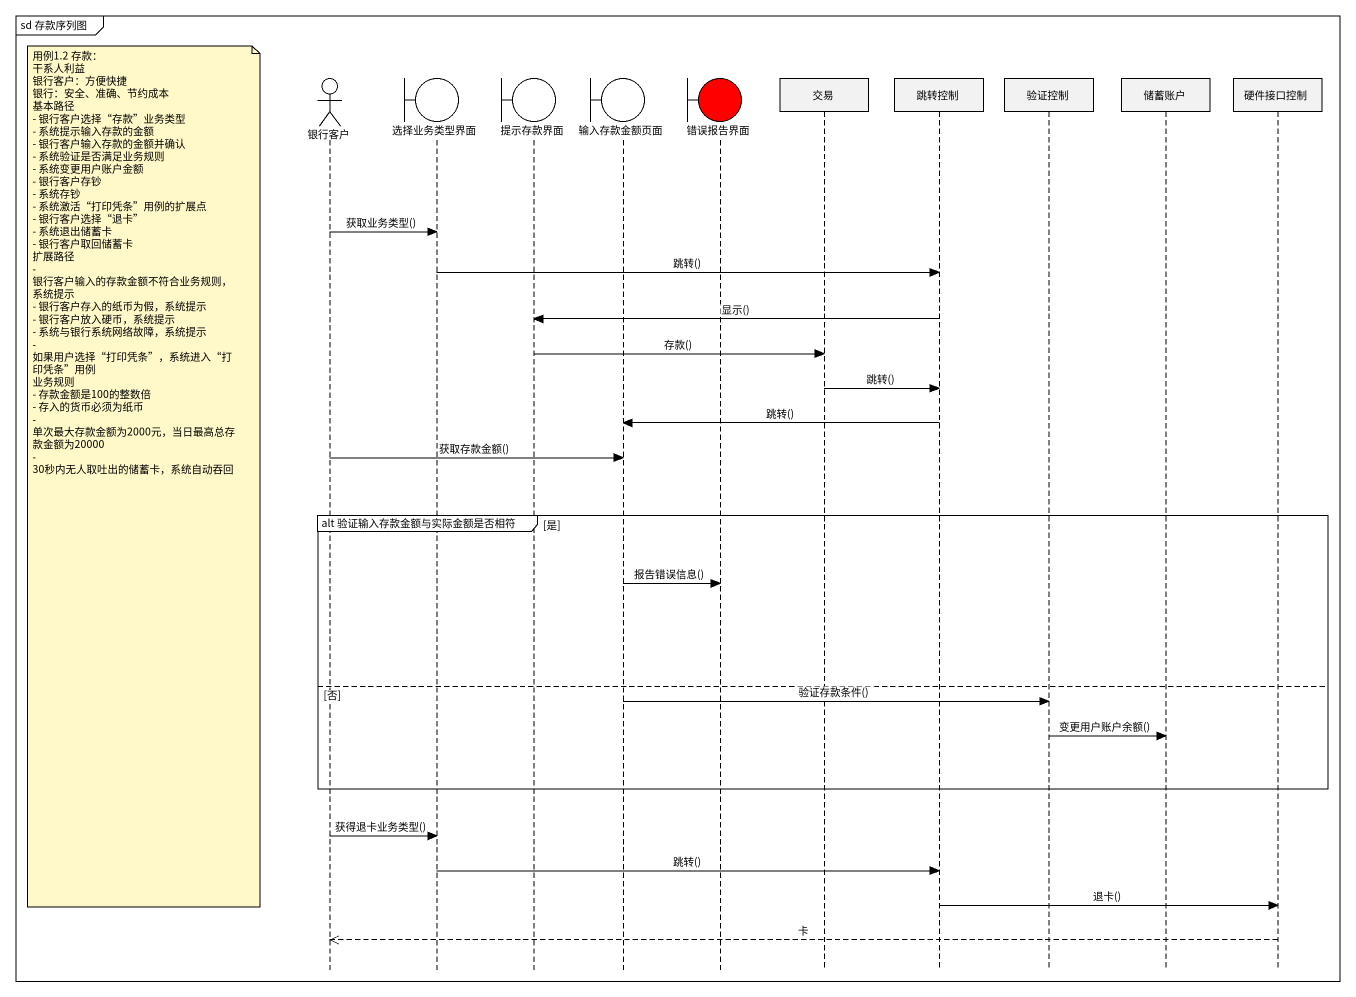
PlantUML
@startuml
mainframe sd 存款序列图
hide footbox
actor 银行客户
boundary 选择业务类型界面
boundary 提示存款界面
boundary 输入存款金额页面
boundary 错误报告界面 #FF0000
participant 交易
participant 跳转控制
participant 验证控制
participant 储蓄账户
participant 硬件接口控制

银行客户 -> 选择业务类型界面 : 获取业务类型()
选择业务类型界面 -> 跳转控制 : 跳转()
跳转控制 -> 提示存款界面 : 显示()
提示存款界面 -> 交易 : 存款()
交易 -> 跳转控制 : 跳转()
跳转控制 -> 输入存款金额页面 : 跳转()
银行客户 -> 输入存款金额页面 : 获取存款金额()
note left of 银行客户
  用例1.2 存款：
  干系人利益
  银行客户：方便快捷
  银行：安全、准确、节约成本
  基本路径
  - 银行客户选择“存款”业务类型
  - 系统提示输入存款的金额
  - 银行客户输入存款的金额并确认
  - 系统验证是否满足业务规则
  - 系统变更用户账户金额
  - 银行客户存钞
  - 系统存钞
  - 系统激活“打印凭条”用例的扩展点
  - 银行客户选择“退卡”
  - 系统退出储蓄卡
  - 银行客户取回储蓄卡
  扩展路径
  - 银行客户输入的存款金额不符合业务规则，系统提示
  - 银行客户存入的纸币为假，系统提示
  - 银行客户放入硬币，系统提示
  - 系统与银行系统网络故障，系统提示
  - 如果用户选择“打印凭条”，系统进入“打印凭条”用例
  业务规则
  - 存款金额是100的整数倍
  - 存入的货币必须为纸币
  - 单次最大存款金额为2000元，当日最高总存款金额为20000
  - 30秒内无人取吐出的储蓄卡，系统自动吞回
end note
group alt 验证输入存款金额与实际金额是否相符 [是]
  输入存款金额页面 -> 错误报告界面 : 报告错误信息()
else 否
  输入存款金额页面 -> 验证控制 : 验证存款条件()
  验证控制 -> 储蓄账户 : 变更用户账户余额()
end
银行客户 -> 选择业务类型界面 : 获得退卡业务类型()
选择业务类型界面 -> 跳转控制 : 跳转()
跳转控制 -> 硬件接口控制 : 退卡()
硬件接口控制 -->> 银行客户 : 卡
@enduml
